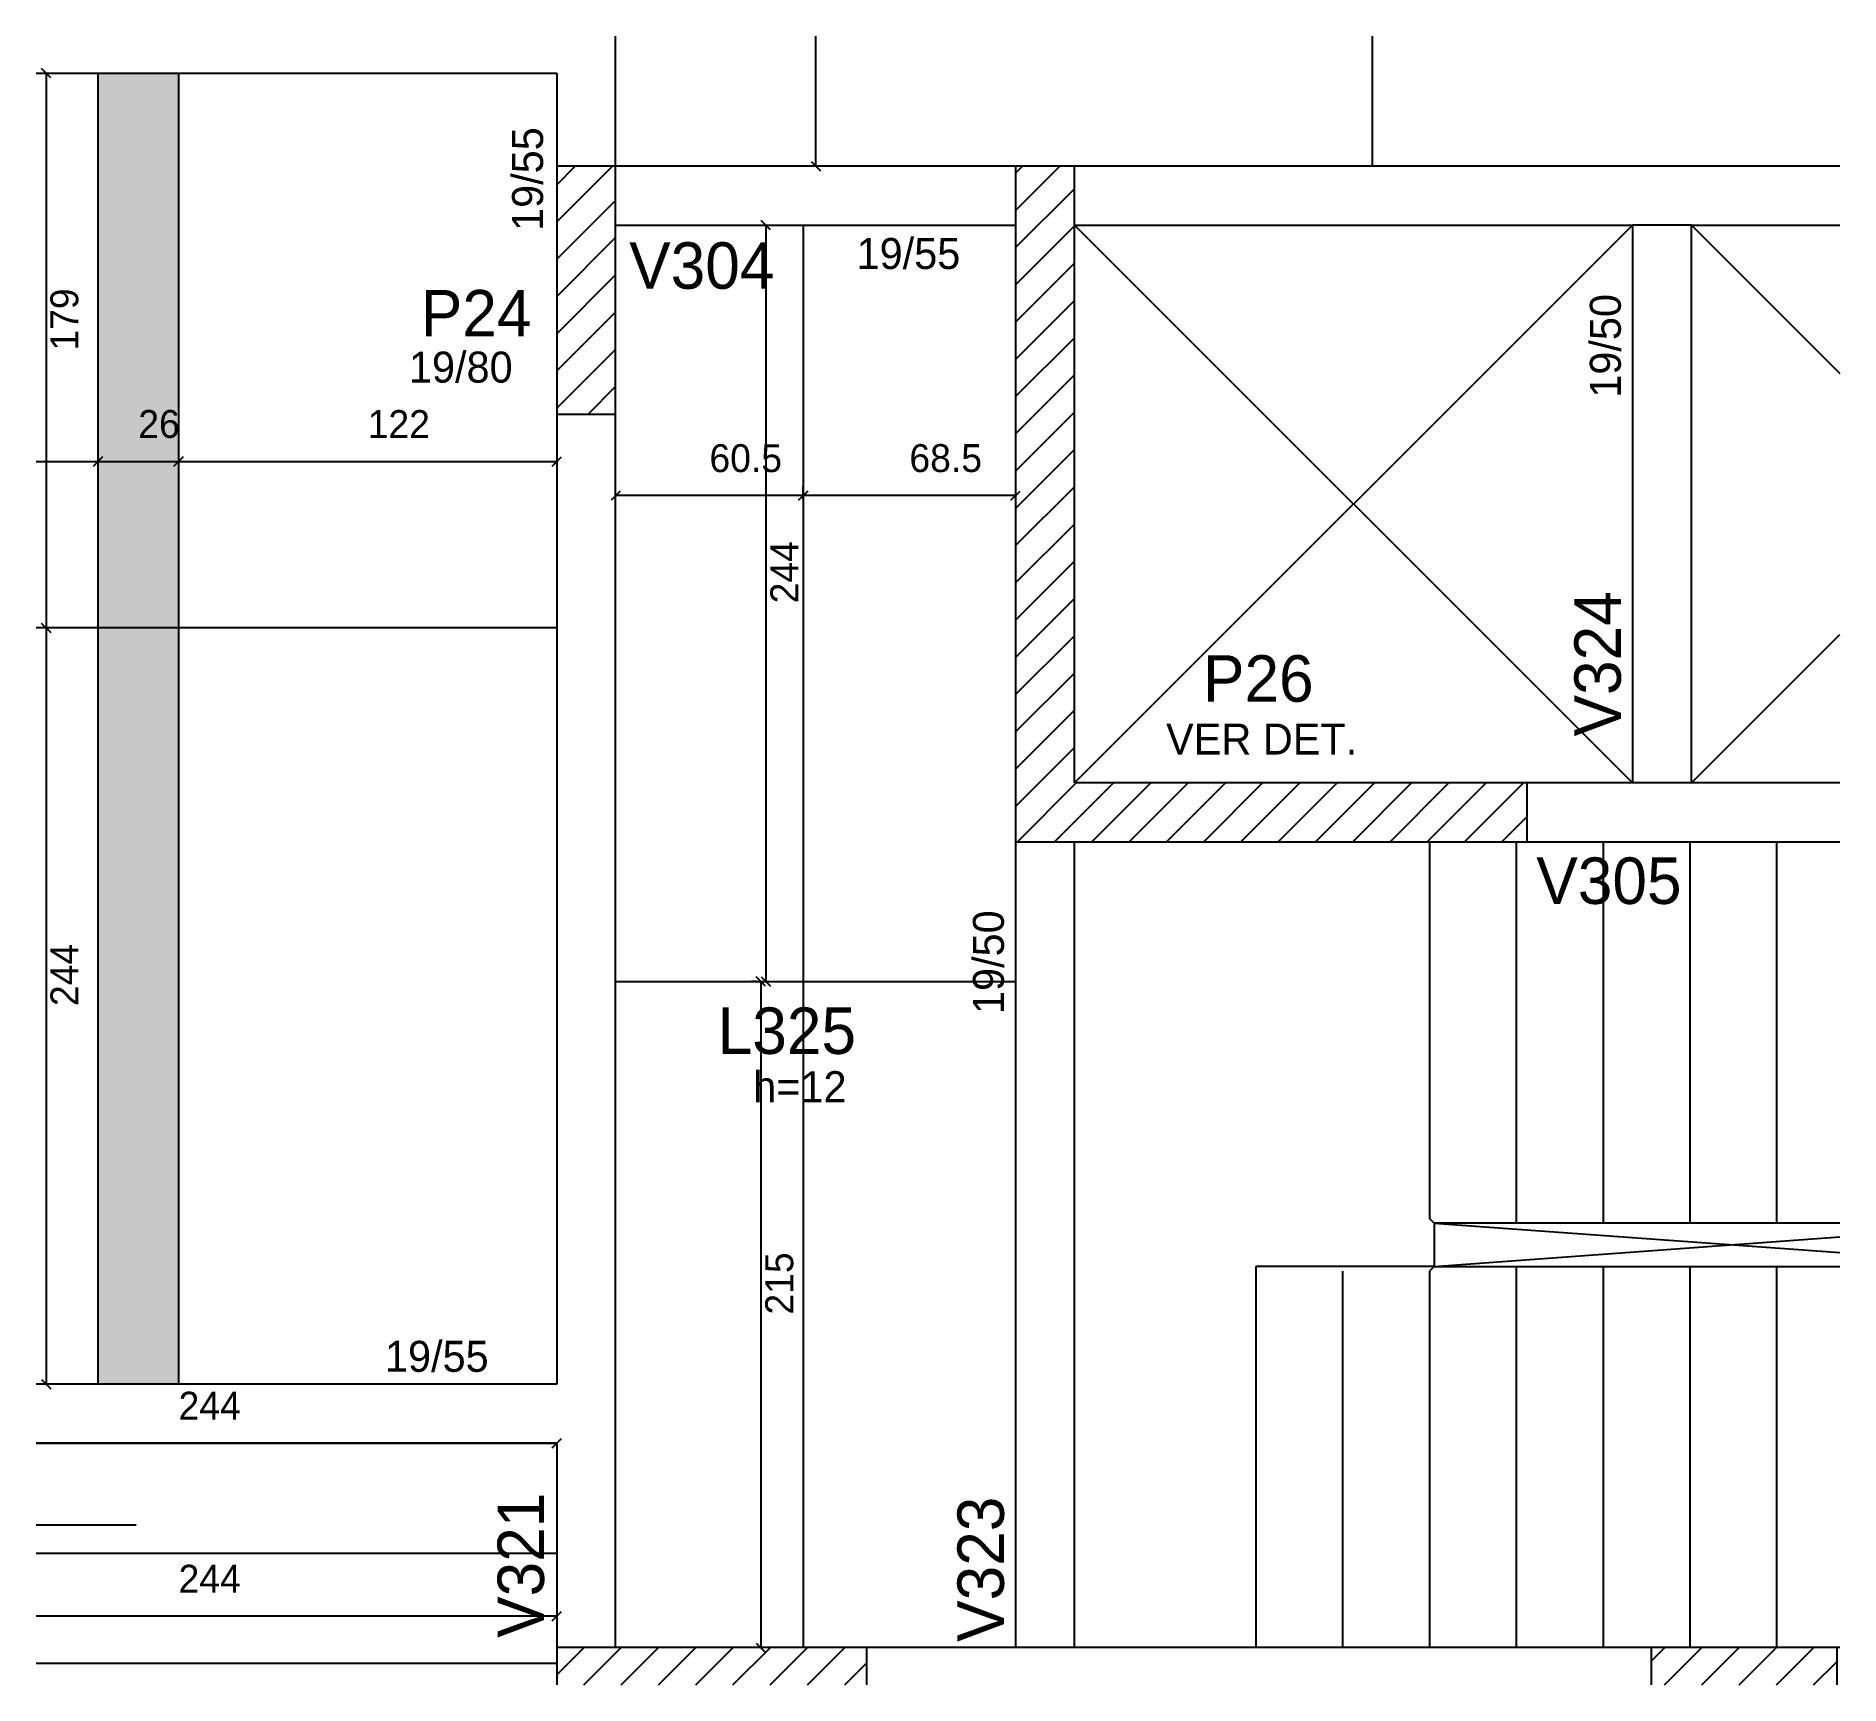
# Model space of a CAD drawing. Header units: metres. Extents: x 5165 to 5747, y 1571 to 2103.
import ezdxf

# ---------------------------------------------------------------- set-up
doc = ezdxf.new("R2010")
doc.units = ezdxf.units.M
for name, color, linetype in [('1', 7, 'Continuous'), ('3', 7, 'Continuous'), ('4', 7, 'Continuous'), ('7', 7, 'Continuous'), ('9', 7, 'Continuous'), ('Hachura', 7, 'Continuous'), ('Painéis', 7, 'Continuous')]:
    doc.layers.add(name, color=color, linetype=linetype)

msp = doc.modelspace()

# ---------------------------------------------------------------- hatches: boundary and pattern name
at = {"layer": '9'}
h = msp.add_hatch(color=7, dxfattribs=at)
h.dxf.hatch_style = 1
h.paths.add_polyline_path([(5333.07, 1890.94), (5333.07, 1890.94), (5333.07, 2090.94), (5333.07, 2090.94), (5333.07, 1890.94)])
at = {"layer": 'Hachura'}
h = msp.add_hatch(color=7, dxfattribs=at)
h.dxf.hatch_style = 1
h.paths.add_polyline_path([(5185.08, 1667.94), (5211.08, 1667.94), (5211.08, 2090.94), (5185.08, 2090.94), (5185.08, 1667.94)])

# ---------------------------------------------------------------- linework, layer by layer
at = {"layer": '1', "color": 1, "lineweight": 25}
for p, q in [((5500.07, 1861.94), (5680.07, 2041.94)), ((5500.07, 2041.94), (5680.07, 1861.94)), ((5699.07, 2041.94), (5746.99, 1994.02)), ((5699.07, 1861.94), (5746.99, 1909.86))]:
    msp.add_line(p, q, dxfattribs=at)
at = {"layer": '3', "color": 3, "lineweight": 25}
for p, q in [((5333.07, 2042.95), (5351.05, 2060.94)), ((5333.07, 2054.97), (5339.03, 2060.94)), ((5481.07, 2046.7), (5495.3, 2060.94)), ((5481.07, 2058.72), (5483.28, 2060.94)), ((5333.07, 2030.93), (5352.07, 2049.93)), ((5481.07, 2034.68), (5500.07, 2053.68)), ((5333.07, 2018.91), (5352.07, 2037.91)), ((5481.07, 2022.66), (5500.07, 2041.66)), ((5333.07, 2006.89), (5352.07, 2025.89)), ((5481.07, 2010.64), (5500.07, 2029.64)), ((5333.07, 1994.87), (5352.07, 2013.87)), ((5481.07, 1998.62), (5500.07, 2017.62)), ((5333.07, 1982.85), (5352.07, 2001.85)), ((5481.07, 1986.6), (5500.07, 2005.6)), ((5481.07, 1974.58), (5500.07, 1993.58)), ((5343.18, 1980.94), (5352.07, 1989.83)), ((5481.07, 1962.56), (5500.07, 1981.56)), ((5481.07, 1950.54), (5500.07, 1969.54)), ((5481.07, 1938.51), (5500.07, 1957.51)), ((5481.07, 1926.49), (5500.07, 1945.49)), ((5481.07, 1914.47), (5500.07, 1933.47)), ((5481.07, 1902.45), (5500.07, 1921.45)), ((5481.07, 1890.43), (5500.07, 1909.43)), ((5481.07, 1878.41), (5500.07, 1897.41)), ((5481.07, 1866.39), (5500.07, 1885.39)), ((5481.07, 1854.37), (5500.07, 1873.37)), ((5481.66, 1842.94), (5500.66, 1861.94)), ((5493.68, 1842.94), (5512.68, 1861.94)), ((5505.7, 1842.94), (5524.7, 1861.94)), ((5517.72, 1842.94), (5536.72, 1861.94)), ((5529.74, 1842.94), (5548.74, 1861.94)), ((5541.76, 1842.94), (5560.76, 1861.94)), ((5553.78, 1842.94), (5572.78, 1861.94)), ((5565.8, 1842.94), (5584.8, 1861.94)), ((5577.82, 1842.94), (5596.82, 1861.94)), ((5589.84, 1842.94), (5608.84, 1861.94)), ((5601.87, 1842.94), (5620.87, 1861.94)), ((5613.89, 1842.94), (5632.89, 1861.94)), ((5625.91, 1842.94), (5644.91, 1861.94)), ((5637.93, 1842.94), (5646.07, 1851.08)), ((5165.11, 1622.55), (5197.38, 1622.55)), ((5333.07, 1574.14), (5341.87, 1582.94)), ((5341.83, 1570.89), (5353.89, 1582.94)), ((5353.85, 1570.89), (5365.91, 1582.94)), ((5365.88, 1570.89), (5377.93, 1582.94)), ((5377.9, 1570.89), (5389.95, 1582.94)), ((5389.92, 1570.89), (5401.97, 1582.94)), ((5401.94, 1570.89), (5413.99, 1582.94)), ((5413.96, 1570.89), (5426.01, 1582.94)), ((5686.07, 1578.54), (5690.47, 1582.94)), ((5690.44, 1570.89), (5702.49, 1582.94)), ((5702.46, 1570.89), (5714.51, 1582.94)), ((5714.48, 1570.89), (5726.53, 1582.94)), ((5726.5, 1570.89), (5738.55, 1582.94)), ((5165.11, 1577.94), (5333.07, 1577.94)), ((5425.98, 1570.89), (5433.07, 1577.97)), ((5738.52, 1570.89), (5746.07, 1578.43))]:
    msp.add_line(p, q, dxfattribs=at)
for points in [[(5352.07, 2060.94), (5352.07, 2102.94)], [(5165.11, 2090.94), (5333.07, 2090.94)], [(5333.07, 2090.94), (5333.07, 2060.94)], [(5481.07, 2060.94), (5352.07, 2060.94)], [(5689.57, 2060.94), (5500.07, 2060.94)], [(5746.99, 2060.94), (5689.57, 2060.94)], [(5352.07, 2041.94), (5481.07, 2041.94)], [(5500.07, 2041.94), (5680.07, 2041.94)], [(5680.07, 2041.94), (5680.07, 1861.94)], [(5699.07, 2041.94), (5680.07, 2041.94)], [(5699.07, 2041.94), (5746.99, 2041.94)], [(5699.07, 1861.94), (5699.07, 2041.94)], [(5333.07, 1980.94), (5333.07, 1667.94)], [(5352.07, 1658.44), (5352.07, 1980.94)], [(5680.07, 1861.94), (5646.07, 1861.94)], [(5699.07, 1861.94), (5680.07, 1861.94)], [(5746.99, 1861.94), (5699.07, 1861.94)], [(5481.07, 1842.94), (5481.07, 1582.94)], [(5500.07, 1582.94), (5500.07, 1842.94)], [(5646.07, 1842.94), (5746.99, 1842.94)], [(5333.07, 1667.94), (5165.11, 1667.94)], [(5352.07, 1582.94), (5352.07, 1658.44)], [(5165.11, 1648.94), (5333.07, 1648.94)], [(5333.07, 1648.94), (5333.07, 1582.94)], [(5481.07, 1582.94), (5433.07, 1582.94)], [(5500.07, 1582.94), (5481.07, 1582.94)], [(5686.07, 1582.94), (5500.07, 1582.94)], [(5746.99, 1582.94), (5746.07, 1582.94)]]:
    msp.add_lwpolyline(points, dxfattribs=at)
at = {"layer": '7', "color": 7, "lineweight": 25}
for points in [[(5352.07, 2060.94), (5333.07, 2060.94)], [(5333.07, 2060.94), (5333.07, 1980.94)], [(5352.07, 1980.94), (5352.07, 2060.94)], [(5500.07, 2060.94), (5481.07, 2060.94)], [(5481.07, 2060.94), (5481.07, 1842.94)], [(5500.07, 1861.94), (5500.07, 2060.94)], [(5333.07, 1980.94), (5352.07, 1980.94)], [(5646.07, 1861.94), (5500.07, 1861.94)], [(5646.07, 1842.94), (5646.07, 1861.94)], [(5481.07, 1842.94), (5646.07, 1842.94)], [(5433.07, 1582.94), (5333.07, 1582.94)], [(5333.07, 1582.94), (5333.07, 1570.89)], [(5433.07, 1570.89), (5433.07, 1582.94)], [(5746.07, 1582.94), (5686.07, 1582.94)], [(5686.07, 1582.94), (5686.07, 1570.89)], [(5746.07, 1570.89), (5746.07, 1582.94)]]:
    msp.add_lwpolyline(points, dxfattribs=at)
at = {"layer": '9', "color": 9, "lineweight": 25}
for p, q in [((5614.57, 1842.94), (5614.57, 1721.44)), ((5642.57, 1842.94), (5642.57, 1719.94)), ((5670.57, 1842.94), (5670.57, 1719.94)), ((5698.57, 1842.94), (5698.57, 1719.94)), ((5726.57, 1842.94), (5726.57, 1719.94)), ((5616.07, 1719.94), (5614.57, 1721.44)), ((5616.07, 1719.94), (5746.99, 1710.44)), ((5616.07, 1705.94), (5746.99, 1715.44)), ((5558.57, 1705.94), (5558.57, 1582.94)), ((5616.07, 1705.94), (5558.57, 1705.94)), ((5616.07, 1705.94), (5614.57, 1704.44)), ((5642.57, 1705.94), (5642.57, 1582.94)), ((5670.57, 1705.94), (5670.57, 1582.94)), ((5698.57, 1705.94), (5698.57, 1582.94)), ((5726.57, 1705.94), (5726.57, 1582.94)), ((5586.57, 1704.44), (5586.57, 1582.94)), ((5614.57, 1704.44), (5614.57, 1582.94))]:
    msp.add_line(p, q, dxfattribs=at)
for points in [[(5746.99, 1719.94), (5616.07, 1719.94)], [(5616.07, 1719.94), (5616.07, 1705.94)], [(5616.07, 1705.94), (5746.99, 1705.94)]]:
    msp.add_lwpolyline(points, dxfattribs=at)
at = {"layer": 'Painéis', "color": 4, "lineweight": 25}
for p, q in [((5416.63, 2060.94), (5416.63, 2102.94)), ((5168.33, 2090.94), (5168.33, 1911.94)), ((5400.55, 2041.89), (5400.55, 1797.89)), ((5165.11, 1965.69), (5185.08, 1965.69)), ((5185.08, 1965.69), (5211.08, 1965.69)), ((5211.08, 1965.69), (5333.07, 1965.69)), ((5412.57, 1953.5), (5412.57, 1957.64)), ((5412.57, 1954.64), (5352.07, 1954.64)), ((5481.07, 1954.64), (5412.57, 1954.64)), ((5481.07, 1952.48), (5481.07, 1951.64)), ((5168.33, 1911.94), (5168.33, 1667.94)), ((5397.55, 1797.89), (5395.94, 1797.89)), ((5398.94, 1797.89), (5398.94, 1582.89)), ((5333.07, 1648.94), (5165.11, 1648.94)), ((5333.07, 1593.1), (5165.11, 1593.1))]:
    msp.add_line(p, q, dxfattribs=at)
at = {"layer": 'Painéis', "color": 200, "lineweight": 25}
for p, q in [((5596.07, 2102.94), (5596.07, 2060.94)), ((5185.08, 2090.94), (5185.08, 1667.94)), ((5211.08, 2090.94), (5211.08, 1667.94)), ((5412.57, 2041.89), (5412.57, 1582.89)), ((5332.98, 1911.94), (5165.11, 1911.94)), ((5352.07, 1797.89), (5481.07, 1797.89)), ((5165.11, 1613.44), (5333.07, 1613.44))]:
    msp.add_line(p, q, dxfattribs=at)
at = {"layer": 'Painéis', "color": 0, "lineweight": 25}
for p, q in [((5169.83, 2089.44), (5166.83, 2092.44)), ((5415.13, 2062.44), (5418.13, 2059.44)), ((5402.05, 2040.39), (5399.05, 2043.39)), ((5183.58, 1964.19), (5186.58, 1967.19)), ((5186.58, 1967.19), (5183.58, 1964.19)), ((5209.58, 1964.19), (5212.58, 1967.19)), ((5212.58, 1967.19), (5209.58, 1964.19)), ((5331.57, 1964.19), (5334.57, 1967.19)), ((5353.57, 1956.14), (5350.57, 1953.14)), ((5414.07, 1956.14), (5411.07, 1953.14)), ((5411.07, 1953.14), (5414.07, 1956.14)), ((5479.57, 1953.14), (5482.57, 1956.14)), ((5166.83, 1913.44), (5169.83, 1910.44)), ((5169.83, 1910.44), (5166.83, 1913.44)), ((5400.44, 1796.39), (5397.44, 1799.39)), ((5399.05, 1799.39), (5402.05, 1796.39)), ((5166.83, 1669.44), (5169.83, 1666.44)), ((5331.57, 1647.44), (5334.57, 1650.44)), ((5331.57, 1591.6), (5334.57, 1594.6)), ((5397.44, 1584.39), (5400.44, 1581.39))]:
    msp.add_line(p, q, dxfattribs=at)

# ---------------------------------------------------------------- texts
at = {"layer": '3', "color": 3, "lineweight": 25}
for s, p in [('19/55', (5328.64, 2040.05)), ('19/50', (5676.32, 1986.24)), ('19/50', (5477.32, 1787.37))]:
    msp.add_text(s, height=10, rotation=90, dxfattribs=at).set_placement(p)
for s, p in [('19/55', (5429.78, 2027.77)), ('19/80', (5285.38, 1991.12)), ('VER DET.', (5529.63, 1871.11)), ('h=12', (5396.43, 1758.92)), ('19/55', (5277.65, 1671.92))]:
    msp.add_text(s, height=10, dxfattribs=at).set_placement(p)
at = {"layer": '4', "color": 4, "lineweight": 25}
for s, p in [('V304', (5356.44, 2021.4)), ('P24', (5289.23, 2006.01)), ('P26', (5541.53, 1888.15)), ('V305', (5649.06, 1822.89)), ('L325', (5384.99, 1774.49))]:
    msp.add_text(s, height=15, dxfattribs=at).set_placement(p)
for s, p in [('V324', (5676.32, 1876.94)), ('V321', (5328.96, 1586.08)), ('V323', (5477.32, 1584.79))]:
    msp.add_text(s, height=15, rotation=90, dxfattribs=at).set_placement(p)
at = {"layer": 'Painéis', "color": 240, "lineweight": 25}
for s, p in [('179', (5178.73, 2001.44)), ('244', (5410.99, 1919.89)), ('244', (5178.76, 1789.94)), ('215', (5409.34, 1690.39))]:
    msp.add_text(s, height=9, rotation=90, dxfattribs=at).set_placement(p)
for s, p in [('26', (5198.08, 1973.28)), ('122', (5272.07, 1973.24)), ('60.5', (5382.32, 1962.24)), ('68.5', (5446.82, 1962.26)), ('244', (5211.07, 1656.5)), ('244', (5211.07, 1600.66))]:
    msp.add_text(s, height=9, dxfattribs=at).set_placement(p)

doc.saveas('drawing.dxf')
